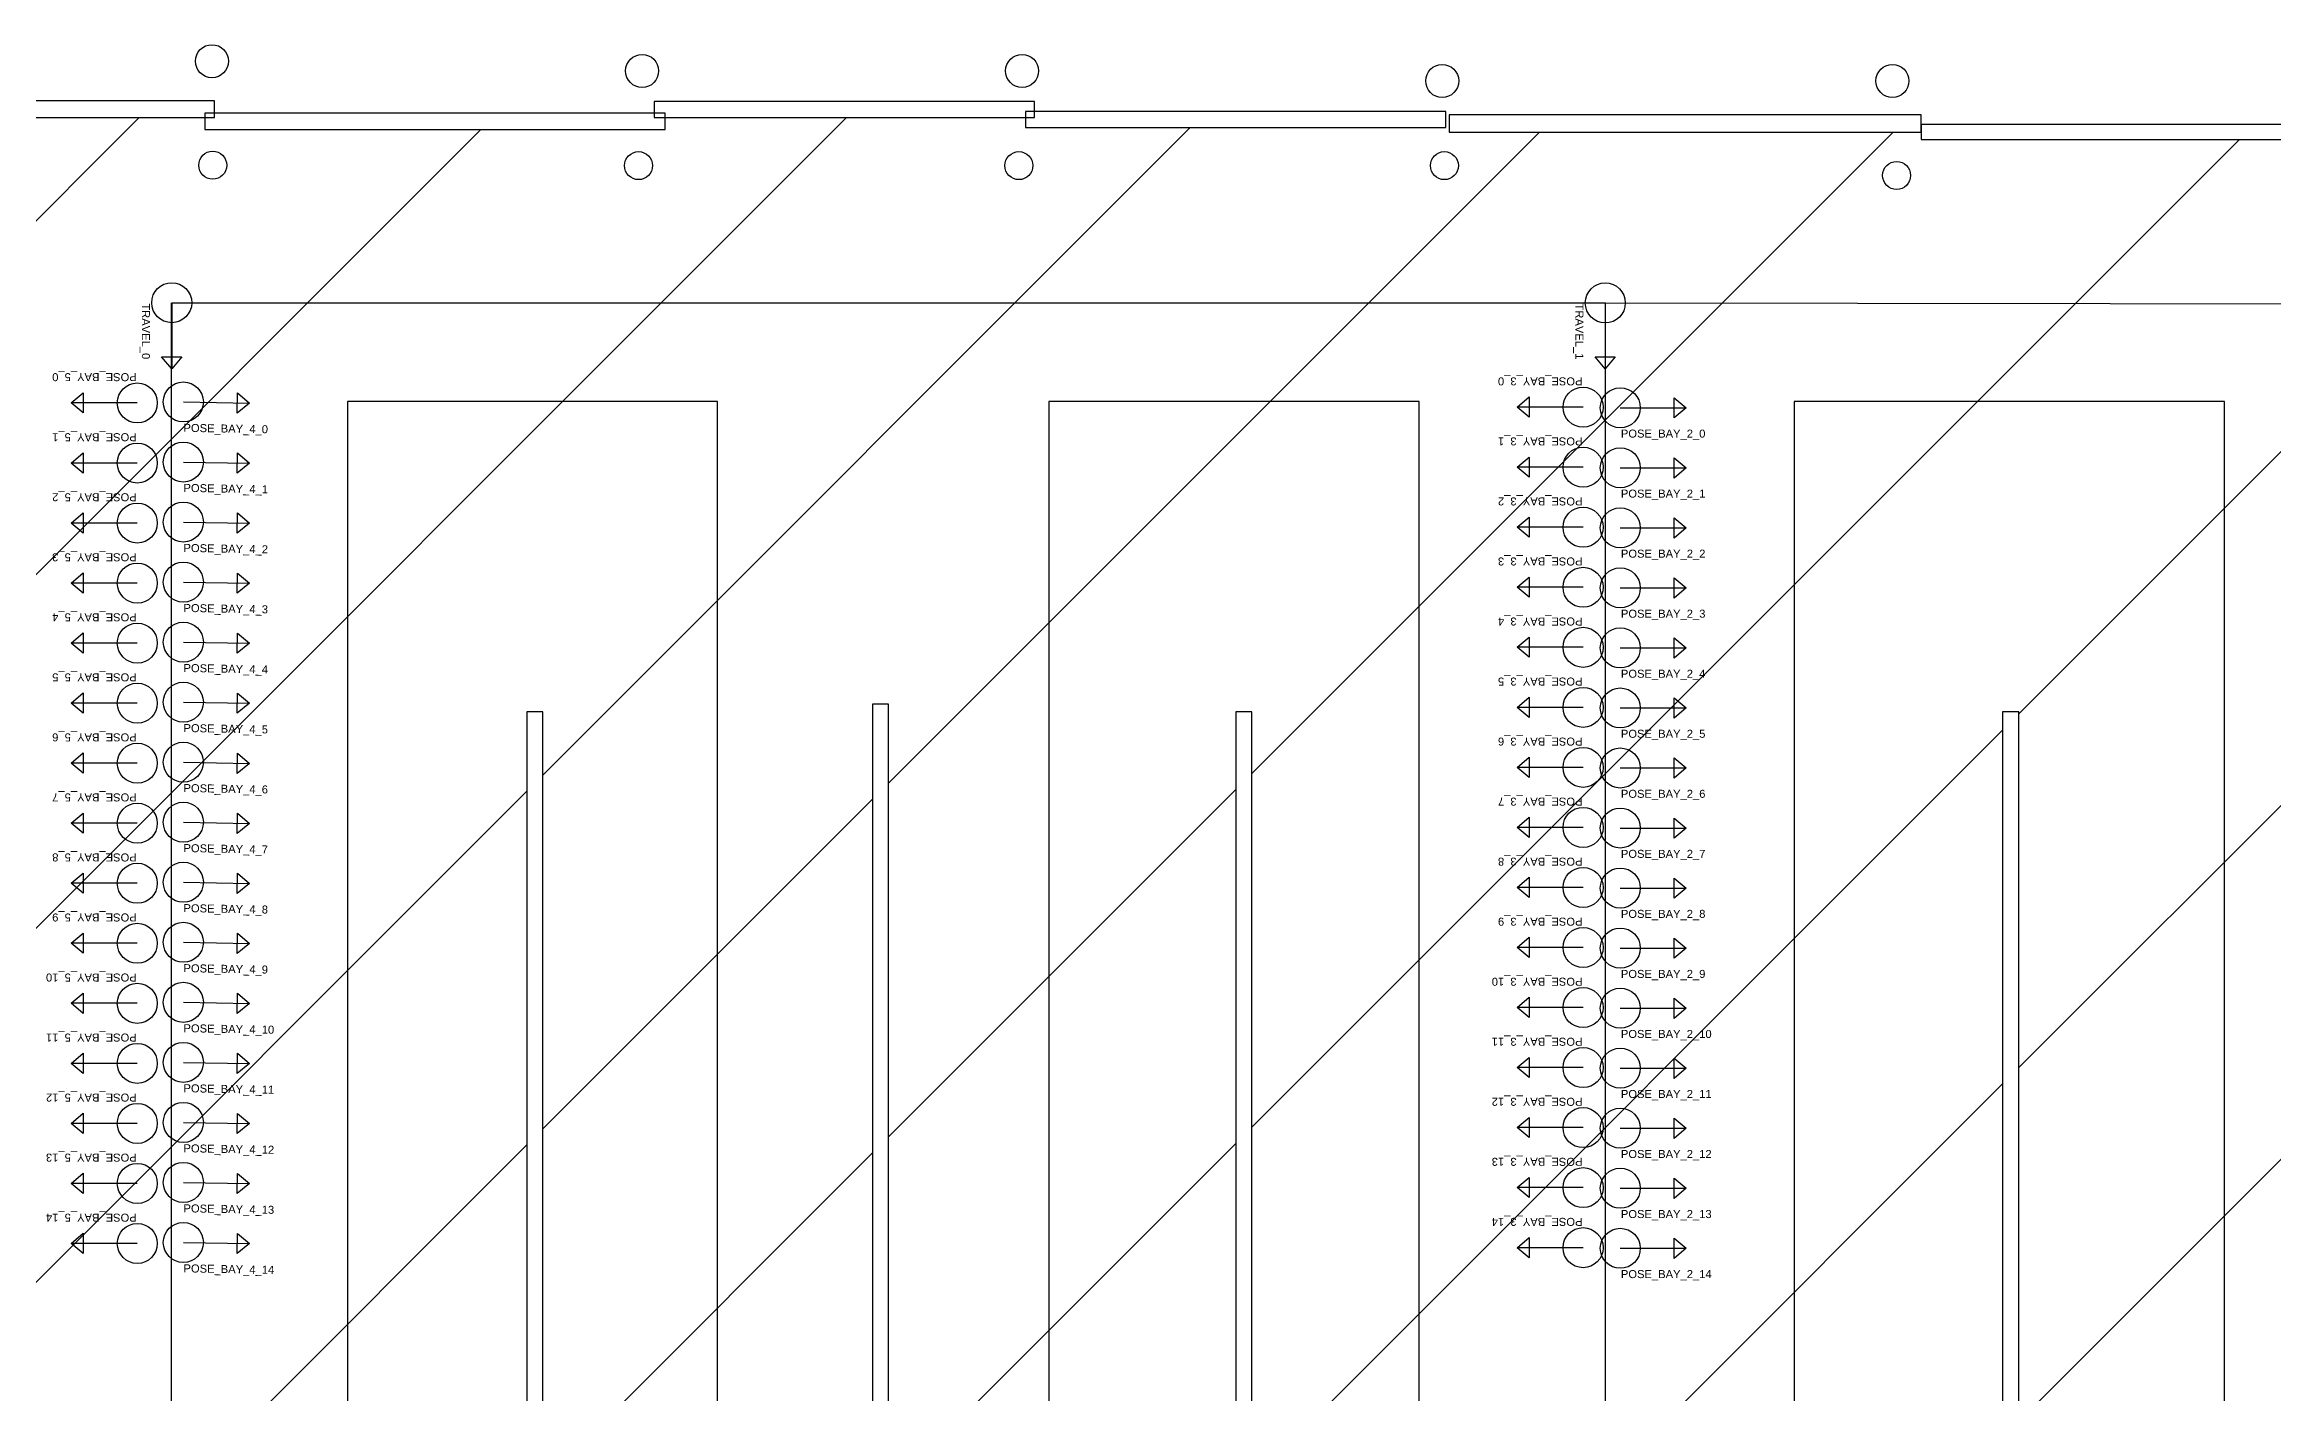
# Model space of a CAD drawing. Extents: x -32.5 to 51.3, y -31.4 to 49.5.
# Drawn here: x -5.2 to 5.93, y 11.88 to 18.61 of the extents above; entities that cross this region are included whole.
import ezdxf

# ---------------------------------------------------------------- set-up
doc = ezdxf.new("R2010")
doc.units = 0
doc.header["$MEASUREMENT"] = 0
doc.layers.get('0').update_dxf_attribs({"linetype": 'CONTINUOUS'})
doc.layers.add('[AREA]CLEANROOM', color=151, linetype='CONTINUOUS', true_color=0xacc1ff)
for name, color, linetype in [('[OBSTACLE]WALLS', 7, 'CONTINUOUS'), ('[ZONE]AVOID_ZONE', 2, 'CONTINUOUS'), ('[ZONE]EXCLUSION_ZONE', 1, 'CONTINUOUS'), ('BOLLARDS', 6, 'CONTINUOUS'), ('ROLLER_DOOR', 7, 'CONTINUOUS'), ('TRAVERSAL', 30, 'CONTINUOUS')]:
    doc.layers.add(name, color=color, linetype=linetype)
doc.layers.get('0').off()
doc.styles.get("Standard").update_dxf_attribs({"font": 'ARIAL.TTF'})

# ---------------------------------------------------------------- blocks, each defined once
blk = doc.blocks.new('Node')
blk.add_lwpolyline([(0, 0), (0.33, 0), (0.27, -0.051), (0.27, 0.05), (0.33, 0)])
blk.add_circle((0, 0), 0.1)
for tag, p in [('ID', (0.003, -0.149)), ('NAME', (0.003, -0.199))]:
    blk.add_attdef(tag, p, '', height=0.04)
blk = doc.blocks.new('Edge')
blk.add_lwpolyline([(0, 0), (1, 0)])
at = {"flags": 1}
blk.add_attdef('BEHAVIOR', (0.47686, 0), '', height=0.02, dxfattribs=at)

msp = doc.modelspace()

# ---------------------------------------------------------------- hatches: boundary and pattern name
at = {"layer": '[AREA]CLEANROOM', "linetype": 'ByBlock'}
h = msp.add_hatch(dxfattribs=at)
h.set_pattern_fill('ANSI31', color=256, scale=10, style=0)
h.paths.add_polyline_path([(7.251, 18.141), (7.251, 18.141), (4.175, 18.141), (4.175, 18.141), (4.175, 18.141), (4.175, 18.178), (4.175, 18.178), (4.175, 18.178), (1.816, 18.178), (1.816, 18.178), (1.816, 18.178), (1.8, 18.2), (1.8, 18.2), (1.8, 18.2), (-0.3, 18.2), (-0.3, 18.2), (-0.3, 18.2), (-0.3, 18.25), (-0.3, 18.25), (-0.3, 18.25), (-2.102, 18.25), (-2.102, 18.25), (-2.102, 18.25), (-2.102, 18.19), (-2.102, 18.19), (-2.102, 18.19), (-4.402, 18.19), (-4.402, 18.19), (-4.402, 18.19), (-4.402, 18.25), (-4.402, 18.25), (-4.402, 18.25), (-5.213, 18.25), (-5.213, 18.25), (-5.213, 18.25), (-5.213, 18.2), (-5.213, 18.2), (-5.213, 18.2), (-7.513, 18.2), (-7.513, 18.2), (-7.513, 18.2), (-7.515, 18.25), (-7.515, 18.25), (-7.515, 18.25), (-8.914, 18.25), (-8.914, 18.25), (-8.914, 18.25), (-8.914, 18.243), (-8.914, 18.243), (-8.914, 18.243), (-10.522, 18.243), (-10.522, 18.243), (-10.522, 18.243), (-10.522, 17.364), (-10.522, 17.364), (-10.522, 17.364), (-7.913, 17.364), (-7.913, 17.364), (-7.913, 17.364), (-7.913, 17.265), (-7.913, 17.265), (-7.913, 17.265), (-7.919, 17.265), (-7.919, 17.265), (-7.919, 17.265), (-7.919, 5.347), (-7.919, 5.347), (-7.919, 5.347), (-7.504, 5.346), (-6.703, 5.34), (-6.703, 15.323), (-6.623, 15.323), (-6.623, 5.339), (-2.793, 5.309), (-2.793, 15.28), (-2.713, 15.28), (-2.713, 5.308), (-1.509, 5.299), (-1.509, 5.299), (-1.509, 5.299), (-1.065, 5.299), (-1.065, 15.319), (-0.985, 15.319), (-0.985, 5.299), (0.435, 5.299), (0.435, 5.299), (0.435, 5.299), (0.435, 5.205), (0.435, 5.205), (0.435, 5.205), (6.872, 5.205), (6.872, 5.205), (6.872, 5.205), (6.888, 5.25), (6.888, 5.25), (6.888, 5.25), (8.011, 5.25), (8.011, 5.251), (8.011, 5.251), (8.011, 16.401), (8.011, 16.472), (8.011, 16.472), (8.062, 16.472), (8.062, 16.472), (9.2, 16.472), (9.2, 16.472), (9.2, 16.472), (9.2, 16.472), (9.2, 16.472), (9.2, 5.25), (10.149, 5.25), (10.149, 5.25), (10.149, 5.25), (10.149, 5.252), (10.149, 5.252), (10.149, 5.252), (20.276, 5.305), (20.276, 15.364), (20.356, 15.364), (20.356, 5.305), (21.849, 5.313), (21.849, 5.313), (21.849, 5.313), (21.857, 5.403), (21.857, 5.403), (21.857, 5.403), (23.22, 5.403), (23.22, 5.403), (23.22, 5.403), (23.22, 17.581), (23.22, 17.581), (23.22, 17.581), (23.276, 17.581), (23.276, 17.581), (24.053, 17.581), (24.053, 17.581), (24.053, 17.581), (24.053, 18.25), (24.053, 18.25), (24.053, 18.25), (23.374, 18.25), (23.374, 18.25), (23.374, 18.25), (23.371, 18.2), (23.371, 18.2), (23.371, 18.2), (19.67, 18.2), (19.67, 18.2), (19.67, 18.2), (19.67, 18.28), (19.67, 18.28), (19.67, 18.28), (19.545, 18.3), (19.545, 18.3), (19.545, 18.3), (17.3, 18.28), (17.3, 18.28), (17.3, 18.28), (17.3, 18.2), (17.3, 18.2), (17.3, 18.2), (14.05, 18.2), (14.05, 18.2), (14.05, 18.2), (14.05, 18.28), (14.05, 18.28), (14.05, 18.28), (13.3, 18.28), (13.3, 18.28), (13.3, 18.28), (13.3, 18.2), (13.3, 18.2), (13.3, 18.2), (10.05, 18.2), (10.05, 18.2), (7.251, 18.2), (7.251, 18.2), (7.251, 18.2)])
h.paths.add_polyline_path([(4.583, 5.212), (4.664, 5.212), (4.664, 15.28), (4.583, 15.28)], flags=16)
h.paths.add_polyline_path([(0.75, 5.212), (0.83, 5.212), (0.83, 15.28), (0.75, 15.28)], flags=16)
h.paths.add_polyline_path([(16.35, 5.294), (16.431, 5.294), (16.431, 15.362), (16.35, 15.362)], flags=16)
h.paths.add_polyline_path([(12.372, 5.267), (12.453, 5.267), (12.453, 15.334), (12.372, 15.334)], flags=16)
h.paths.add_polyline_path([(6.928, 12.907), (7.927, 12.907), (7.927, 13.994), (6.928, 13.994)], flags=16)
h.paths.add_polyline_path([(9.256, 12.877), (10.247, 12.877), (10.247, 13.949), (9.256, 13.949)], flags=16)

# ---------------------------------------------------------------- linework, layer by layer
at = {"layer": '[OBSTACLE]WALLS'}
for points in [[(-5.255, 18.25), (-4.355, 18.25), (-4.355, 18.334), (-5.255, 18.334)], [(-2.156, 18.25), (-0.256, 18.25), (-0.256, 18.33), (-2.156, 18.33)], [(1.816, 18.178), (4.175, 18.178), (4.175, 18.264), (1.816, 18.264)], [(4.175, 18.141), (7.251, 18.141), (7.251, 18.216), (4.175, 18.216)]]:
    msp.add_lwpolyline(points, close=True, dxfattribs=at)
at = {"layer": '[ZONE]AVOID_ZONE'}
for points in [[(-3.69, 5.485), (-1.84, 5.485), (-1.84, 16.831), (-3.69, 16.831)], [(-0.184, 5.485), (1.666, 5.485), (1.666, 16.831), (-0.184, 16.831)], [(3.541, 5.485), (5.692, 5.485), (5.692, 16.831), (3.541, 16.831)]]:
    msp.add_lwpolyline(points, close=True, dxfattribs=at)
at = {"layer": '[ZONE]EXCLUSION_ZONE'}
for points in [[(-2.793, 5.212), (-2.713, 5.212), (-2.713, 15.28), (-2.793, 15.28)], [(-1.065, 5.252), (-0.985, 5.252), (-0.985, 15.319), (-1.065, 15.319)], [(0.75, 5.212), (0.83, 5.212), (0.83, 15.28), (0.75, 15.28)], [(4.583, 5.212), (4.664, 5.212), (4.664, 15.28), (4.583, 15.28)]]:
    msp.add_lwpolyline(points, close=True, dxfattribs=at)
at = {"layer": 'BOLLARDS'}
for centre, radius in [((-4.367, 18.532), 0.0825), ((-2.217, 18.483), 0.0825), ((-0.318, 18.483), 0.0825), ((1.782, 18.433), 0.0825), ((4.032, 18.433), 0.0825), ((-4.363, 18.012), 0.07), ((-2.235, 18.01), 0.07), ((-0.334, 18.01), 0.07), ((1.793, 18.01), 0.07), ((4.053, 17.961), 0.07)]:
    msp.add_circle(centre, radius, dxfattribs=at)
at = {"layer": 'ROLLER_DOOR'}
for points in [[(-4.402, 18.19), (-2.102, 18.19), (-2.102, 18.272), (-4.402, 18.272)], [(-0.3, 18.2), (1.8, 18.2), (1.8, 18.28), (-0.3, 18.28)]]:
    msp.add_lwpolyline(points, close=True, dxfattribs=at)

# ---------------------------------------------------------------- block references
at = {"layer": 'TRAVERSAL', "linetype": 'ByBlock'}
for p, rotation, values in [((-4.568, 17.325), 269.9976553288141, {'ID': 'TRAVEL_0'}), ((2.597, 17.324), 270, {'ID': 'TRAVEL_1'}), ((-4.74, 16.824), 180, {'ID': 'POSE_BAY_5_0'}), ((-4.51, 16.829), 358.9949532590311, {'ID': 'POSE_BAY_4_0'}), ((2.486, 16.803), 180, {'ID': 'POSE_BAY_3_0'}), ((-4.74, 16.524), 180, {'ID': 'POSE_BAY_5_1'}), ((-4.51, 16.529), 358.9949532590311, {'ID': 'POSE_BAY_4_1'}), ((2.486, 16.503), 180, {'ID': 'POSE_BAY_3_1'}), ((-4.74, 16.224), 180, {'ID': 'POSE_BAY_5_2'}), ((-4.51, 16.229), 358.9949532590311, {'ID': 'POSE_BAY_4_2'}), ((2.486, 16.203), 180, {'ID': 'POSE_BAY_3_2'}), ((-4.74, 15.924), 180, {'ID': 'POSE_BAY_5_3'}), ((2.486, 15.903), 180, {'ID': 'POSE_BAY_3_3'}), ((-4.51, 15.929), 358.9949532590311, {'ID': 'POSE_BAY_4_3'}), ((-4.74, 15.624), 180, {'ID': 'POSE_BAY_5_4'}), ((-4.51, 15.629), 358.9949532590311, {'ID': 'POSE_BAY_4_4'}), ((2.486, 15.603), 180, {'ID': 'POSE_BAY_3_4'}), ((-4.74, 15.324), 180, {'ID': 'POSE_BAY_5_5'}), ((-4.51, 15.329), 358.9949532590311, {'ID': 'POSE_BAY_4_5'}), ((2.486, 15.303), 180, {'ID': 'POSE_BAY_3_5'}), ((-4.74, 15.024), 180, {'ID': 'POSE_BAY_5_6'}), ((2.486, 15.003), 180, {'ID': 'POSE_BAY_3_6'}), ((-4.51, 15.029), 358.9949532590311, {'ID': 'POSE_BAY_4_6'}), ((-4.74, 14.724), 180, {'ID': 'POSE_BAY_5_7'}), ((-4.51, 14.729), 358.9949532590311, {'ID': 'POSE_BAY_4_7'}), ((2.486, 14.703), 180, {'ID': 'POSE_BAY_3_7'}), ((-4.74, 14.424), 180, {'ID': 'POSE_BAY_5_8'}), ((-4.51, 14.429), 358.9949532590311, {'ID': 'POSE_BAY_4_8'}), ((2.486, 14.403), 180, {'ID': 'POSE_BAY_3_8'}), ((-4.74, 14.124), 180, {'ID': 'POSE_BAY_5_9'}), ((2.486, 14.103), 180, {'ID': 'POSE_BAY_3_9'}), ((-4.51, 14.129), 358.9949532590311, {'ID': 'POSE_BAY_4_9'}), ((-4.74, 13.824), 180, {'ID': 'POSE_BAY_5_10'}), ((-4.51, 13.829), 358.9949532590311, {'ID': 'POSE_BAY_4_10'}), ((2.486, 13.803), 180, {'ID': 'POSE_BAY_3_10'}), ((-4.74, 13.524), 180, {'ID': 'POSE_BAY_5_11'}), ((-4.51, 13.529), 358.9949532590311, {'ID': 'POSE_BAY_4_11'}), ((2.486, 13.503), 180, {'ID': 'POSE_BAY_3_11'}), ((-4.74, 13.224), 180, {'ID': 'POSE_BAY_5_12'}), ((2.486, 13.203), 180, {'ID': 'POSE_BAY_3_12'}), ((-4.51, 13.229), 358.9949532590311, {'ID': 'POSE_BAY_4_12'}), ((-4.74, 12.924), 180, {'ID': 'POSE_BAY_5_13'}), ((-4.51, 12.929), 358.9949532590311, {'ID': 'POSE_BAY_4_13'}), ((2.486, 12.903), 180, {'ID': 'POSE_BAY_3_13'}), ((-4.74, 12.624), 180, {'ID': 'POSE_BAY_5_14'}), ((-4.51, 12.629), 358.9949532590311, {'ID': 'POSE_BAY_4_14'}), ((2.486, 12.603), 180, {'ID': 'POSE_BAY_3_14'})]:
    msp.add_blockref('Node', p, dxfattribs=dict(at, rotation=rotation)).add_auto_attribs(values)
for p, xscale, yscale, zscale, rotation in [((-4.569, 5.7), 11.62468360273351, 11.62468360273351, 11.62468360273351, 89.99765532881412), ((-4.568, 17.325), 7.16546918019363, 7.16546918019363, 7.16546918019363, 359.9976177472305), ((2.597, 17.324), 11.619302734, 11.619302734, 11.619302734, 270), ((2.597, 17.324), 3.78454090122046, 3.78454090122046, 3.78454090122046, 359.9285312444962)]:
    msp.add_blockref('Edge', p, dxfattribs=dict(at, xscale=xscale, yscale=yscale, zscale=zscale, rotation=rotation))
for p, values in [((2.672, 16.8), {'ID': 'POSE_BAY_2_0'}), ((2.672, 16.5), {'ID': 'POSE_BAY_2_1'}), ((2.672, 16.2), {'ID': 'POSE_BAY_2_2'}), ((2.672, 15.9), {'ID': 'POSE_BAY_2_3'}), ((2.672, 15.6), {'ID': 'POSE_BAY_2_4'}), ((2.672, 15.3), {'ID': 'POSE_BAY_2_5'}), ((2.672, 15), {'ID': 'POSE_BAY_2_6'}), ((2.672, 14.7), {'ID': 'POSE_BAY_2_7'}), ((2.672, 14.4), {'ID': 'POSE_BAY_2_8'}), ((2.672, 14.1), {'ID': 'POSE_BAY_2_9'}), ((2.672, 13.8), {'ID': 'POSE_BAY_2_10'}), ((2.672, 13.5), {'ID': 'POSE_BAY_2_11'}), ((2.672, 13.2), {'ID': 'POSE_BAY_2_12'}), ((2.672, 12.9), {'ID': 'POSE_BAY_2_13'}), ((2.672, 12.6), {'ID': 'POSE_BAY_2_14'})]:
    msp.add_blockref('Node', p, dxfattribs=at).add_auto_attribs(values)

doc.saveas('drawing.dxf')
